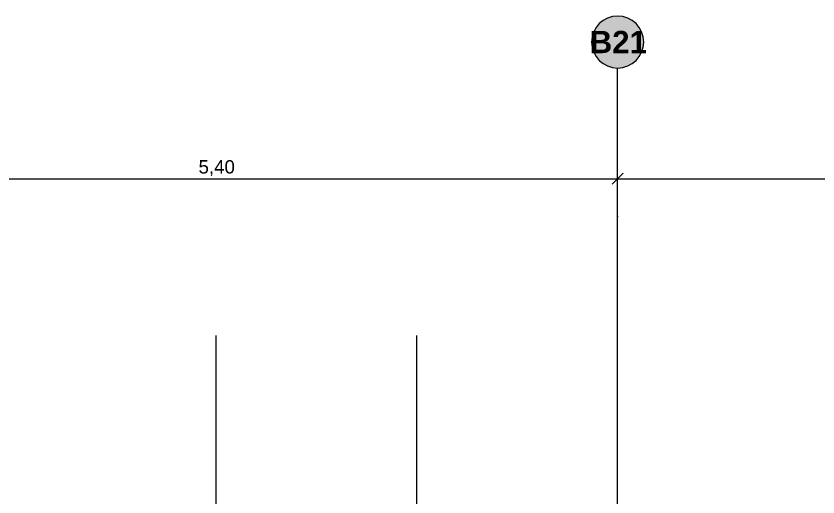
# Model space of a CAD drawing. Header units: metres. Extents: x -22.4 to 53.1, y 133.6 to 157.9.
# Drawn here: x 5.12 to 10.52, y 154 to 157.24 of the extents above; entities that cross this region are included whole.
import ezdxf

# ---------------------------------------------------------------- set-up
doc = ezdxf.new("R2010")
doc.units = ezdxf.units.M
doc.header["$MEASUREMENT"] = 0
doc.linetypes.add('Achse', pattern=[0.0023, 0.0015, -0.0008])
doc.linetypes.add('Strichpunktlinie', pattern=[0.006703, 0.003528, -0.001764, 0, -0.001411])
for name, color, linetype in [('00  Raster', 7, 'Continuous'), ('00  Raster Ausbau', 7, 'Continuous'), ('00  Raster_Deckschraffur', 7, 'Continuous'), ('40  Bemaßung 1_50 Achse', 7, 'Continuous'), ('Neubau_40  Bemaßung 1_50 Achse', 7, 'Continuous')]:
    doc.layers.add(name, color=color, linetype=linetype)
doc.styles.add('ERSTELLTER_STIL_1', font='')
doc.styles.add('ERSTELLTER_STIL_3', font='')
doc.styles.get('ERSTELLTER_STIL_1').set_extended_font_data('Arial')
doc.styles.get('ERSTELLTER_STIL_3').set_extended_font_data('Arial', bold=True)

msp = doc.modelspace()

# ---------------------------------------------------------------- hatches: boundary and pattern name
at = {"layer": '00  Raster_Deckschraffur', "linetype": 'Continuous', "lineweight": 0, "true_color": 0xffffff}
msp.add_hatch(color=7, dxfattribs=at).paths.add_polyline_path([(9.1684, 157.2399, 1), (9.1684, 156.8899, 1)])

# ---------------------------------------------------------------- linework, layer by layer
at = {"layer": '00  Raster', "color": 7, "linetype": 'Strichpunktlinie', "lineweight": 13, "ltscale": 1000}
for p, q in [((9.1684, 155.8899), (9.1684, 156.8899)), ((9.1684, 133.7291), (9.1684, 155.8899)), ((9.1684, 155.8899), (9.1684, 155.8899))]:
    msp.add_line(p, q, dxfattribs=at)
at = {"layer": '00  Raster', "color": 7, "linetype": 'Continuous', "lineweight": 13, "ltscale": 1000, "flags": 128}
msp.add_lwpolyline([(9.1684, 157.2399, 1), (9.1684, 156.8899, 1)], format="xyb", close=True, dxfattribs=at)
at = {"layer": '00  Raster', "color": 7, "linetype": 'Strichpunktlinie', "lineweight": 13, "ltscale": 1000}
msp.add_point((9.1684, 155.8899), dxfattribs=at)
at = {"layer": '00  Raster Ausbau', "color": 251, "linetype": 'Achse', "lineweight": 18, "ltscale": 1000, "true_color": 0x5f5f5f}
for p, q in [((6.4684, 154.0899), (6.4684, 155.0899)), ((9.1684, 154.0899), (9.1684, 155.0899)), ((6.4684, 153.0899), (6.4684, 154.0899)), ((9.1684, 153.0899), (9.1684, 154.0899))]:
    msp.add_line(p, q, dxfattribs=at)
at = {"layer": '00  Raster Ausbau', "color": 9, "linetype": 'Achse', "lineweight": 18, "ltscale": 1000}
for p, q in [((7.8184, 154.0899), (7.8184, 155.0899)), ((7.8184, 153.0899), (7.8184, 154.0899))]:
    msp.add_line(p, q, dxfattribs=at)
at = {"layer": 'Neubau_40  Bemaßung 1_50 Achse', "color": 7, "linetype": 'Continuous', "lineweight": 13, "ltscale": 1000}
for p, q in [((9.1684, 156.0746), (9.1684, 156.2152)), ((3.7684, 156.1449), (9.1684, 156.1449)), ((9.2059, 156.1824), (9.1309, 156.1074)), ((9.1684, 156.1449), (14.5684, 156.1449))]:
    msp.add_line(p, q, dxfattribs=at)

# ---------------------------------------------------------------- texts
at = {"layer": '00  Raster', "color": 7, "linetype": 'Continuous', "lineweight": 13, "insert": (8.9805, 157.1399), "char_height": 0.15, "attachment_point": 1, "style": 'ERSTELLTER_STIL_3'}
msp.add_mtext('\\A1;{\\pql;\\pt0;\\fArial|b1|i0|c0|p38;B21}', dxfattribs=at)
at = {"layer": '40  Bemaßung 1_50 Achse', "color": 7, "linetype": 'Continuous', "lineweight": 13, "insert": (6.3487, 156.1629), "char_height": 0.09, "width": 0.239452, "attachment_point": 7, "style": 'ERSTELLTER_STIL_1'}
msp.add_mtext('\\A1;{\\pql;\\fArial|b0|i0|c0|p38;5,40}', dxfattribs=at)

doc.saveas('drawing.dxf')
